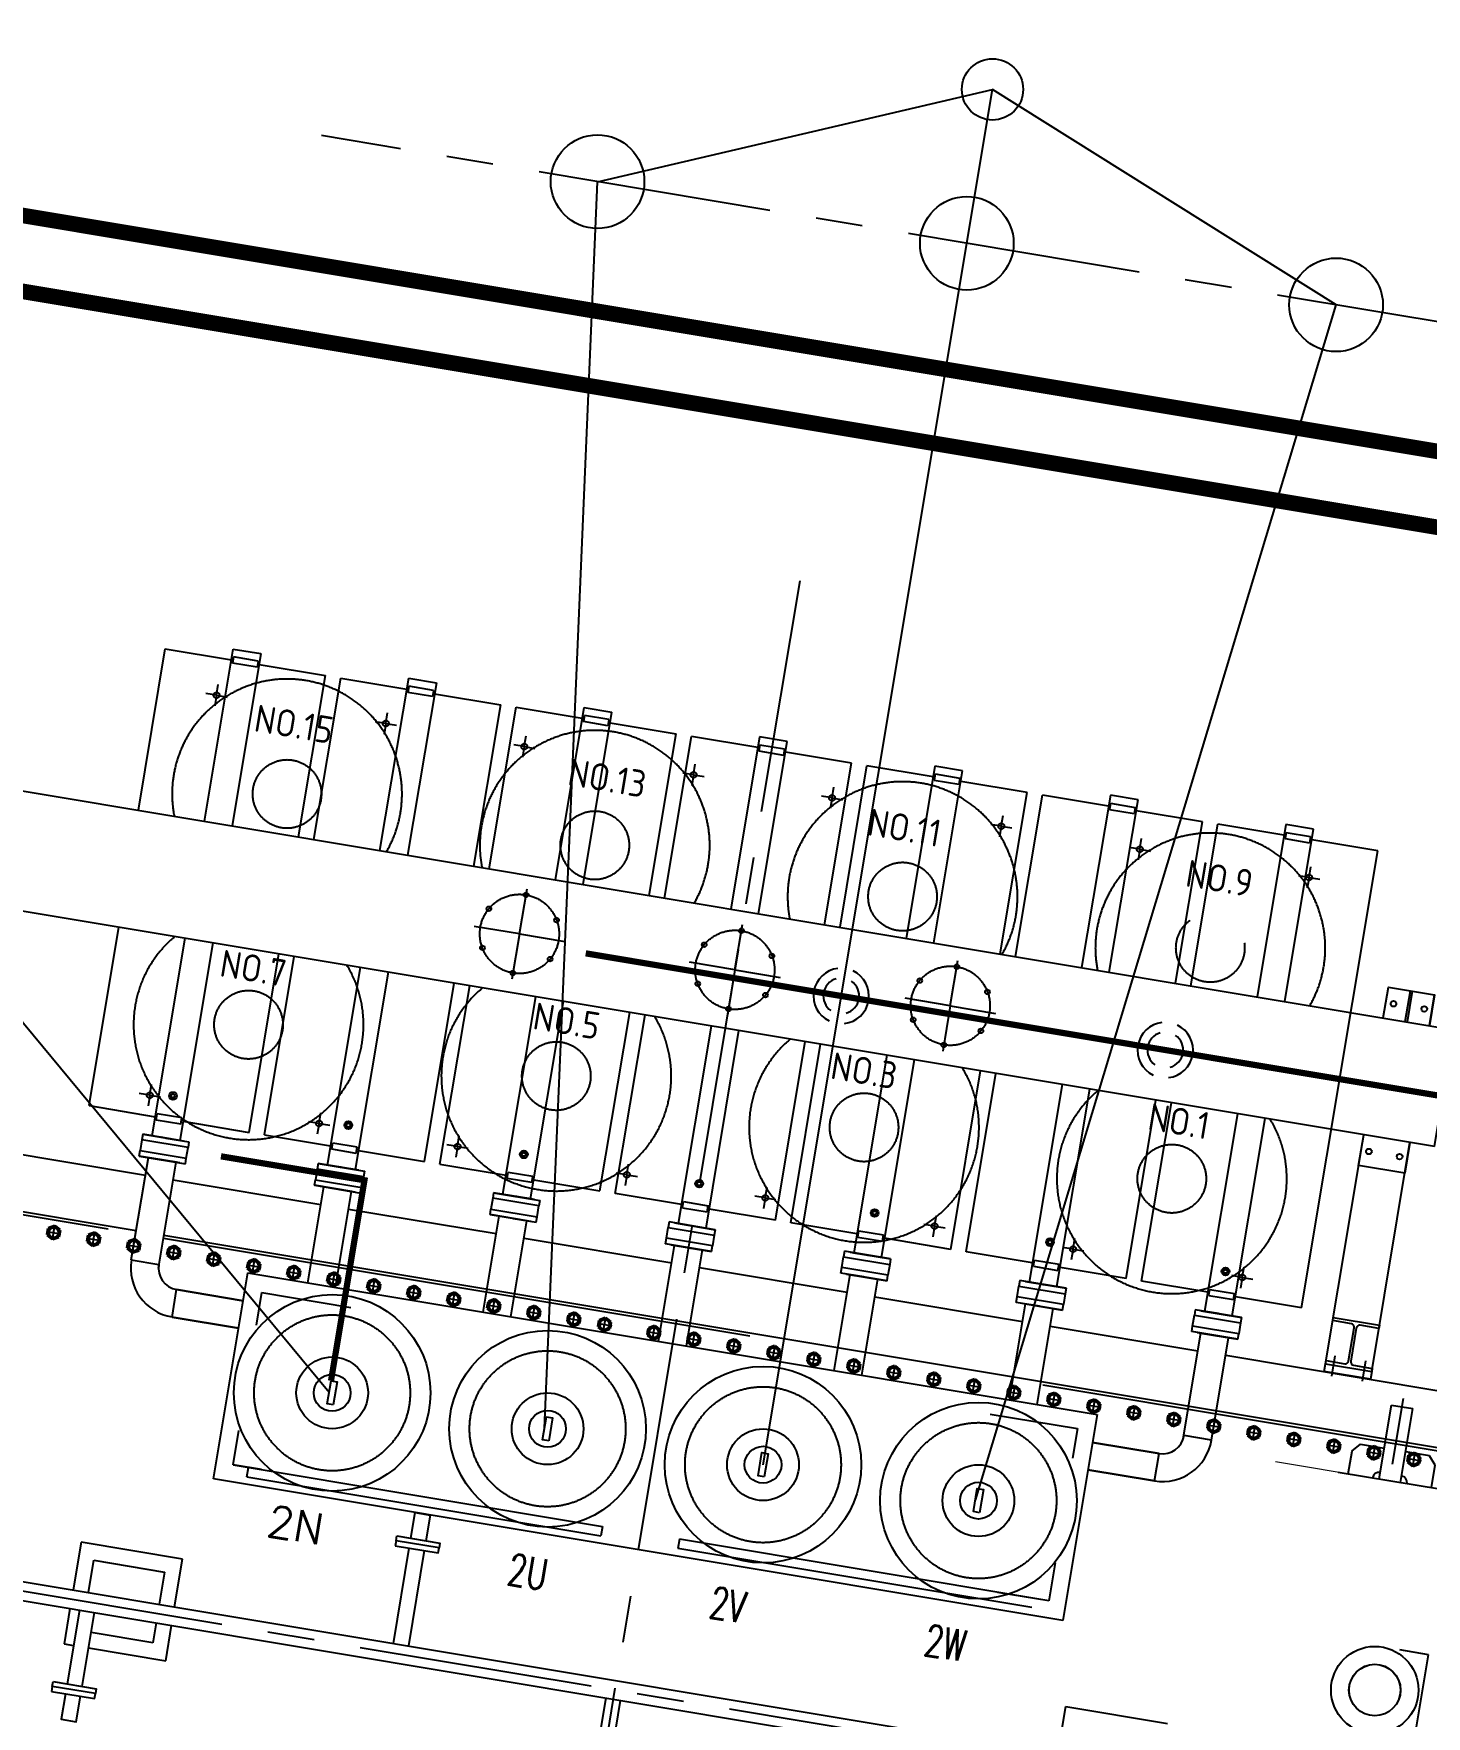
# Model space of a CAD drawing. Header units: millimetres. Extents: x 6239764 to 13047540, y 367704 to 979893.
# Drawn here: x 8305218 to 8309682, y 406126 to 411521 of the extents above; entities that cross this region are included whole.
import ezdxf
from ezdxf.enums import TextEntityAlignment as Align

# ---------------------------------------------------------------- set-up
doc = ezdxf.new("R2010")
doc.units = ezdxf.units.MM
doc.header["$LTSCALE"] = 300
for name, pattern in [('AM_ISO02W050', [7.5, 6, -1.5]), ('AM_ISO08W050', [18, 12, -1.5, 3, -1.5]), ('AM_ISO08W050X2', [9, 6, -0.75, 1.5, -0.75]), ('Amconstr', [9999, 9999, 0]), ('CENTER', [2, 1.25, -0.25, 0.25, -0.25]), ('DASHED', [0.75, 0.5, -0.25]), ('DOT', [0.25, 0, -0.25]), ('HIDDEN', [9.525, 6.35, -3.175])]:
    doc.linetypes.add(name, pattern=pattern)
for name, color, linetype in [('1', 7, 'Continuous'), ('25  杶奪', 114, 'Continuous'), ('30  俋窒眈燊\\M+00000D', 3, 'Continuous'), ('COOLING', 41, 'Continuous'), ('M1', 7, 'Continuous'), ('M25', 114, 'Continuous'), ('M30', 3, 'Continuous'), ('M4', 5, 'Continuous'), ('M41', 7, 'Continuous'), ('PIPE', 161, 'Continuous'), ('细实线', 3, 'Continuous')]:
    doc.layers.add(name, color=color, linetype=linetype)
for name, color, linetype, lineweight in [('AM_0N', 7, 'Continuous', 50), ('AM_3', 6, 'AM_ISO02W050', 25), ('AM_7', 4, 'AM_ISO08W050', 25), ('AM_7N', 4, 'AM_ISO08W050', 25), ('AM_CL', 1, 'Amconstr', 25), ('FAN-AM_0', 7, 'Continuous', 50), ('LV BUSHING-AM_4', 3, 'Continuous', 25), ('SX', 3, 'Continuous', 30)]:
    doc.layers.add(name, color=color, linetype=linetype, lineweight=lineweight)
doc.styles.add('ACISOTS', font='isocp.shx', dxfattribs={"height": 1, "bigfont": 'chineset.shx'})
doc.styles.get("Standard").update_dxf_attribs({"font": 'txt8.shx', "width": 0.7, "bigfont": 'hztxt_ii.shx'})

# ---------------------------------------------------------------- blocks, each defined once
blk = doc.blocks.new('500')
at = {"layer": '25  杶奪'}
blk.add_circle((0, 0), 315, dxfattribs=at)
at = {"layer": '30  俋窒眈燊\\M+00000D', "linetype": 'HIDDEN', "ltscale": 3}
blk.add_circle((0, 0), 250, dxfattribs=at)
blk = doc.blocks.new('FA-')
at = {"layer": 'M25', "color": 114}
blk.add_lwpolyline([(-10, 37.5), (10, 37.5), (10, -37.5), (-10, -37.5)], close=True, dxfattribs=at)
for radius in [115, 59]:
    blk.add_circle((0, 0), radius, dxfattribs=at)
blk = doc.blocks.new('A$C7B570CCE')
at = {"linetype": 'Continuous'}
for p, q in [((167.5, 0), (-167.5, 0)), ((-35, 0), (-35, -240)), ((35, 0), (35, -240)), ((135, 0), (135, -73.1)), ((35, -240), (-35, -240))]:
    blk.add_line(p, q, dxfattribs=at)
for p, q in [((-135.2, 0), (-135.2, -72.9)), ((-135.2, -72.9), (-112.2, -100)), ((-112.2, -100), (-35, -100)), ((112.2, -100), (35, -100)), ((135.2, -72.9), (112.2, -100))]:
    blk.add_line(p, q)
for centre, start, end in [((-35, 0), 180, 270), ((35, 0), 270, 0)]:
    blk.add_arc(centre, 21, start, end)
blk = doc.blocks.new('A$C1D2707AE')
at = {"layer": 'M1', "color": 1, "linetype": 'CENTER', "ltscale": 20}
for p, q in [((-286.4, -2025.5), (-286.4, -1878.5)), ((413.6, -2025.5), (413.6, -1878.5)), ((1113.6, -2025.5), (1113.6, -1878.5)), ((-286.4, -2025.5), (-433.4, -2025.5)), ((-286.4, -2025.5), (-139.4, -2025.5)), ((-286.4, -2025.5), (-286.4, -2172.5)), ((413.6, -2025.5), (266.6, -2025.5)), ((413.6, -2025.5), (560.6, -2025.5)), ((413.6, -2025.5), (413.6, -2172.5)), ((1113.6, -2025.5), (966.6, -2025.5)), ((1113.6, -2025.5), (1260.6, -2025.5)), ((1113.6, -2025.5), (1113.6, -2172.5))]:
    blk.add_line(p, q, dxfattribs=at)
for centre in [(-286.4, -2025.5), (413.6, -2025.5), (1113.6, -2025.5)]:
    blk.add_circle(centre, 127, dxfattribs=at)
at = {"layer": 'M41'}
for p, q in [((-2361.4, -1835.5), (-2361.4, -1735.5)), ((-2211.4, -1735.5), (-2361.4, -1735.5)), ((-2211.4, -1835.5), (-2211.4, -1735.5)), ((2488.6, -1835.5), (2488.6, -1735.5)), ((2488.6, -1735.5), (2638.6, -1735.5)), ((2638.6, -1835.5), (2638.6, -1735.5)), ((-2428.6, -1835.5), (2718.2, -1835.5)), ((-2428.6, -2215.5), (-2428.6, -1835.5)), ((2718.2, -2215.5), (2718.2, -1835.5)), ((2718.2, -2215.5), (-2428.6, -2215.5)), ((-2361.4, -2959.5), (-2361.4, -2215.5)), ((-2211.4, -2959.5), (-2211.4, -2215.5)), ((2488.6, -2959.5), (2488.6, -2215.5)), ((2638.6, -2959.5), (2638.6, -2215.5)), ((-2361.4, -2809.5), (-2361.4, -2819.5)), ((-2211.4, -2809.5), (-2361.4, -2809.5)), ((-2361.4, -2819.5), (-2300.9, -2819.5)), ((-2289.9, -2830.5), (-2289.9, -2938.5)), ((-2282.9, -2938.5), (-2282.9, -2830.5)), ((-2271.9, -2819.5), (-2211.4, -2819.5)), ((-2211.4, -2819.5), (-2211.4, -2809.5)), ((2488.6, -2819.5), (2488.6, -2809.5)), ((2488.6, -2809.5), (2638.6, -2809.5)), ((2549.1, -2819.5), (2488.6, -2819.5)), ((2560.1, -2938.5), (2560.1, -2830.5)), ((2567.1, -2830.5), (2567.1, -2938.5)), ((2638.6, -2819.5), (2578.1, -2819.5)), ((2638.6, -2809.5), (2638.6, -2819.5)), ((-2361.4, -2949.5), (-2361.4, -2959.5)), ((-2300.9, -2949.5), (-2361.4, -2949.5)), ((-2211.4, -2959.5), (-2361.4, -2959.5)), ((-2336.4, -2929.5), (-2336.4, -2995.5)), ((-2211.4, -2949.5), (-2271.9, -2949.5)), ((-2236.4, -2929.5), (-2236.4, -2995.5)), ((-2211.4, -2959.5), (-2211.4, -2949.5)), ((2488.6, -2959.5), (2488.6, -2949.5)), ((2488.6, -2949.5), (2549.1, -2949.5)), ((2488.6, -2959.5), (2638.6, -2959.5)), ((2513.6, -2929.5), (2513.6, -2995.5)), ((2578.1, -2949.5), (2638.6, -2949.5)), ((2613.6, -2929.5), (2613.6, -2995.5)), ((2638.6, -2949.5), (2638.6, -2959.5))]:
    blk.add_line(p, q, dxfattribs=at)
at = {"layer": 'M41', "linetype": 'DASHED', "ltscale": 3}
for p, q in [((-2289.9, -1835.5), (-2289.9, -1735.5)), ((-2282.9, -1835.5), (-2282.9, -1735.5)), ((2560.1, -1835.5), (2560.1, -1735.5)), ((2567.1, -1835.5), (2567.1, -1735.5))]:
    blk.add_line(p, q, dxfattribs=at)
at = {"layer": 'M41'}
for points in [[(-2211.4, -1835.5), (-2211.4, -1735.5), (-2361.4, -1735.5), (-2361.4, -1835.5)], [(2488.6, -1835.5), (2488.6, -1735.5), (2638.6, -1735.5), (2638.6, -1835.5)], [(-2361.4, -2215.5), (-2361.4, -2315.5), (-2211.4, -2315.5), (-2211.4, -2215.5)], [(2638.6, -2215.5), (2638.6, -2315.5), (2488.6, -2315.5), (2488.6, -2215.5)]]:
    blk.add_lwpolyline(points, dxfattribs=at)
for points in [[(-2211.4, -2959.5), (-2361.4, -2959.5), (-2361.4, -2984.5), (-2211.4, -2984.5)], [(2488.6, -2959.5), (2638.6, -2959.5), (2638.6, -2984.5), (2488.6, -2984.5)]]:
    blk.add_lwpolyline(points, close=True, dxfattribs=at)
for centre, radius in [((-2336.4, -1785.5), 9), ((-2236.4, -1785.5), 9), ((2513.6, -1785.5), 9), ((2613.6, -1785.5), 9), ((-286.4, -1898.5), 7.5), ((413.6, -1898.5), 7.5), ((1113.6, -1898.5), 7.5), ((-396.4, -1962), 7.5), ((-176.5, -1962), 7.5), ((303.6, -1962), 7.5), ((523.5, -1962), 7.5), ((1003.6, -1962), 7.5), ((1223.5, -1962), 7.5), ((-396.4, -2089), 7.5), ((-176.5, -2089), 7.5), ((303.6, -2089), 7.5), ((523.5, -2089), 7.5), ((1003.6, -2089), 7.5), ((1223.5, -2089), 7.5), ((-286.4, -2152.5), 7.5), ((413.6, -2152.5), 7.5), ((1113.6, -2152.5), 7.5), ((-2336.4, -2265.5), 9), ((-2236.4, -2265.5), 9), ((2513.6, -2265.5), 9), ((2613.6, -2265.5), 9)]:
    blk.add_circle(centre, radius, dxfattribs=at)
for centre, start, end in [((-2300.9, -2830.5), 0, 90), ((-2271.9, -2830.5), 90, 180), ((2549.1, -2830.5), 0, 90), ((2578.1, -2830.5), 90, 180), ((-2300.9, -2938.5), 270, 0), ((-2271.9, -2938.5), 180, 270), ((2549.1, -2938.5), 270, 0), ((2578.1, -2938.5), 180, 270)]:
    blk.add_arc(centre, 11, start, end, dxfattribs=at)
blk = doc.blocks.new('*U109')
at = {"layer": 'AM_0N'}
for p, q in [((42247.3, 10176), (42229.3, 10165.7)), ((42229.3, 10165.7), (42229.3, 10144.9)), ((42229.3, 10144.9), (42247.3, 10134.5)), ((42265.3, 10165.7), (42247.3, 10176)), ((42247.3, 10134.5), (42265.3, 10144.9)), ((42265.3, 10144.9), (42265.3, 10165.7))]:
    blk.add_line(p, q, dxfattribs=at)
blk.add_circle((42247.3, 10155.3), 18, dxfattribs=at)
at = {"layer": 'AM_7N', "linetype": 'AM_ISO08W050X2'}
for p, q in [((42223.6, 10155.3), (42271.1, 10155.3)), ((42247.3, 10179), (42247.3, 10131.5))]:
    blk.add_line(p, q, dxfattribs=at)
blk = doc.blocks.new('132主变')
for p, q in [((6138554.8, -17576.7), (6138304.1, -17576.7)), ((6138304.1, -17576.7), (6138304.1, -17691.4)), ((6138634.1, -17576.7), (6138603.4, -17576.7)), ((6138634.1, -17691.4), (6138634.1, -17576.7)), ((6135434.1, -17751.9), (6135434.1, -17906.7)), ((6138304.1, -17751.9), (6138304.1, -17906.7)), ((6138634.1, -17906.7), (6138634.1, -17751.9)), ((6135434.1, -17906.7), (6135104.1, -17906.7)), ((6138304.1, -17906.7), (6138634.1, -17906.7))]:
    blk.add_line(p, q)
at = {"ltscale": 0.1}
for p, q in [((6135829.1, -18511.7), (6135319.1, -22481.7)), ((6136519.1, -18511.7), (6136519.1, -22981.7)), ((6137229.1, -18511.7), (6137719.1, -22481.7)), ((6137929.1, -18511.7), (6140559.3, -20788)), ((6135319.1, -22481.7), (6136519.1, -22981.7)), ((6137719.1, -22481.7), (6136519.1, -22981.7))]:
    blk.add_line(p, q, dxfattribs=at)
blk.add_circle((6136519.1, -22981.7), 98.1, dxfattribs=at)
at = {"layer": '1', "color": 3, "linetype": 'DASHED', "lineweight": 5, "ltscale": 50}
blk.add_lwpolyline([(6134900.7, -18791.7), (6134279.1, -18791.7), (6134279.1, -18366.4)], dxfattribs=at)
at = {"layer": '25  杶奪', "const_width": 20}
for points in [[(6137929.1, -18549.2), (6137929.1, -19201), (6138395.4, -19201)], [(6137349.3, -20035.2), (6134162, -20035.2)]]:
    blk.add_lwpolyline(points, dxfattribs=at)
at = {"layer": '30  俋窒眈燊\\M+00000D', "linetype": 'HIDDEN'}
for p, q in [((6138354.1, -17691.4), (6138354.1, -17626.7)), ((6138354.1, -17626.7), (6138554.8, -17626.7)), ((6138354.1, -17856.7), (6138354.1, -17751.9)), ((6138584.1, -17751.9), (6138584.1, -17856.7)), ((6138584.1, -17856.7), (6138354.1, -17856.7)), ((6135544.1, -18231.7), (6136744.1, -18231.7)), ((6135594.1, -18201.7), (6136744.1, -18201.7)), ((6136744.1, -18231.7), (6136744.1, -18201.7)), ((6138144.1, -18201.7), (6136994.1, -18201.7)), ((6136994.1, -18231.7), (6136994.1, -18201.7)), ((6138194.1, -18231.7), (6136994.1, -18231.7)), ((6138144.1, -18201.7), (6138144.1, -18231.7))]:
    blk.add_line(p, q, dxfattribs=at)
for points in [[(6138534.1, -18911.7), (6134159.1, -18911.7), (6134159.1, -18229.7)], [(6135544.1, -18355.5), (6135544.1, -18231.7), (6135710.5, -18231.7)], [(6138101.8, -18231.7), (6138194.1, -18231.7), (6138194.1, -18343.4)], [(6135827.9, -18791.7), (6135544.1, -18791.7), (6135544.1, -18695.2)], [(6138194.1, -18685.4), (6138194.1, -18791.7), (6137904.8, -18791.7)], [(6140619.1, -18909.3), (6140619.1, -18911.7), (6138624.1, -18911.7)]]:
    blk.add_lwpolyline(points, dxfattribs=at)
at = {"layer": 'AM_3', "linetype": 'ByBlock'}
for centre, radius, start, end in [((6135466.1, -20035.2), 89, 106.3139, 253.6861), ((6135466.1, -20035.2), 89, 286.3139, 73.6861), ((6136519.1, -20035.2), 89, 106.3139, 253.6861), ((6136519.1, -20035.2), 89, 286.3139, 73.6861), ((6135466.1, -20035.2), 57.5, 115.7715, 244.2285), ((6135466.1, -20035.2), 57.5, 295.7715, 64.2285), ((6136519.1, -20035.2), 57.5, 115.7715, 244.2285), ((6136519.1, -20035.2), 57.5, 295.7715, 64.2285), ((6136519.1, -20035.2), 57.5, 295.7715, 64.2285)]:
    blk.add_arc(centre, radius, start, end, dxfattribs=at)
at = {"layer": 'AM_7'}
blk.add_line((6134529.1, -18844.9), (6134529.1, -19059.1), dxfattribs=at)
at = {"layer": 'AM_CL', "color": 30}
blk.add_lwpolyline([(6135489.1, -18176.7), (6138249.1, -18176.7), (6138249.1, -18846.7), (6135489.1, -18846.7)], close=True, dxfattribs=at)
at = {"layer": 'COOLING'}
for p, q in [((6135489.1, -18667.1), (6135272.9, -18667.1)), ((6135272.9, -18667.1), (6135489.1, -18667.1)), ((6135272.9, -18667.1), (6135272.9, -18756.2)), ((6138249.1, -18667.1), (6138465.2, -18667.1)), ((6138465.2, -18667.1), (6138249.1, -18667.1)), ((6138465.2, -18667.1), (6138465.2, -18756.2)), ((6135489.1, -18756.2), (6135272.9, -18756.2)), ((6135272.9, -18756.2), (6135489.1, -18756.2)), ((6138249.1, -18756.2), (6138465.2, -18756.2)), ((6138465.2, -18756.2), (6138249.1, -18756.2)), ((6135114.1, -18826), (6135114.1, -19158.7)), ((6135114.1, -18826), (6135203.2, -18826)), ((6135204.1, -18814.8), (6135204.1, -19158.7)), ((6138534.1, -18814.8), (6138534.1, -19158.7)), ((6138624.1, -18826), (6138535, -18826)), ((6138624.1, -18826), (6138624.1, -19158.7)), ((6135684.1, -18846.7), (6135684.1, -19158.7)), ((6135774.1, -18846.7), (6135774.1, -19158.7)), ((6136254.1, -18846.7), (6136254.1, -19158.7)), ((6136344.1, -18846.7), (6136344.1, -19158.7)), ((6136824.1, -18846.7), (6136824.1, -19158.7)), ((6136914.1, -18846.7), (6136914.1, -19158.7)), ((6137394.1, -18846.7), (6137394.1, -19158.7)), ((6137484.1, -18846.7), (6137484.1, -19158.7)), ((6137964.1, -18846.7), (6137964.1, -19158.7)), ((6138054.1, -18846.7), (6138054.1, -19158.7)), ((6135216.2, -19158.7), (6135084.1, -19158.7)), ((6135205.1, -19158.7), (6135084.1, -19158.7)), ((6135159.1, -19158.7), (6135084.1, -19158.7)), ((6135084.1, -19158.7), (6135234.1, -19158.7)), ((6135084.1, -19158.7), (6135084.1, -19176.7)), ((6135084.1, -19158.7), (6135084.1, -19176.7)), ((6135159.1, -19158.7), (6135234.1, -19158.7)), ((6135234.1, -19158.7), (6135234.1, -19176.7)), ((6135234.1, -19158.7), (6135234.1, -19176.7)), ((6135786.2, -19158.7), (6135654.1, -19158.7)), ((6135775.1, -19158.7), (6135654.1, -19158.7)), ((6135729.1, -19158.7), (6135654.1, -19158.7)), ((6135654.1, -19158.7), (6135804.1, -19158.7)), ((6135654.1, -19158.7), (6135654.1, -19176.7)), ((6135654.1, -19158.7), (6135654.1, -19176.7)), ((6135729.1, -19158.7), (6135804.1, -19158.7)), ((6135804.1, -19158.7), (6135804.1, -19176.7)), ((6135804.1, -19158.7), (6135804.1, -19176.7)), ((6136356.2, -19158.7), (6136224.1, -19158.7)), ((6136345.1, -19158.7), (6136224.1, -19158.7)), ((6136299.1, -19158.7), (6136224.1, -19158.7)), ((6136224.1, -19158.7), (6136374.1, -19158.7)), ((6136224.1, -19158.7), (6136224.1, -19176.7)), ((6136224.1, -19158.7), (6136224.1, -19176.7)), ((6136299.1, -19158.7), (6136374.1, -19158.7)), ((6136374.1, -19158.7), (6136374.1, -19176.7)), ((6136374.1, -19158.7), (6136374.1, -19176.7)), ((6136926.2, -19158.7), (6136794.1, -19158.7)), ((6136915.1, -19158.7), (6136794.1, -19158.7)), ((6136869.1, -19158.7), (6136794.1, -19158.7)), ((6136794.1, -19158.7), (6136944.1, -19158.7)), ((6136794.1, -19158.7), (6136794.1, -19176.7)), ((6136794.1, -19158.7), (6136794.1, -19176.7)), ((6136869.1, -19158.7), (6136944.1, -19158.7)), ((6136944.1, -19158.7), (6136944.1, -19176.7)), ((6136944.1, -19158.7), (6136944.1, -19176.7)), ((6137514.1, -19158.7), (6137364.1, -19158.7)), ((6137364.1, -19158.7), (6137364.1, -19176.7)), ((6137439.1, -19158.7), (6137364.1, -19158.7)), ((6137364.1, -19158.7), (6137364.1, -19176.7)), ((6137381.9, -19158.7), (6137514.1, -19158.7)), ((6137393.1, -19158.7), (6137514.1, -19158.7)), ((6137439.1, -19158.7), (6137514.1, -19158.7)), ((6137514.1, -19158.7), (6137514.1, -19176.7)), ((6137514.1, -19158.7), (6137514.1, -19176.7)), ((6138084.1, -19158.7), (6137934.1, -19158.7)), ((6137934.1, -19158.7), (6137934.1, -19176.7)), ((6138009.1, -19158.7), (6137934.1, -19158.7)), ((6137934.1, -19158.7), (6137934.1, -19176.7)), ((6137951.9, -19158.7), (6138084.1, -19158.7)), ((6137963.1, -19158.7), (6138084.1, -19158.7)), ((6138009.1, -19158.7), (6138084.1, -19158.7)), ((6138084.1, -19158.7), (6138084.1, -19176.7)), ((6138084.1, -19158.7), (6138084.1, -19176.7)), ((6138654.1, -19158.7), (6138504.1, -19158.7)), ((6138504.1, -19158.7), (6138504.1, -19176.7)), ((6138579.1, -19158.7), (6138504.1, -19158.7)), ((6138504.1, -19158.7), (6138504.1, -19176.7)), ((6138521.9, -19158.7), (6138654.1, -19158.7)), ((6138533.1, -19158.7), (6138654.1, -19158.7)), ((6138579.1, -19158.7), (6138654.1, -19158.7)), ((6138654.1, -19158.7), (6138654.1, -19176.7)), ((6138654.1, -19158.7), (6138654.1, -19176.7)), ((6135084.1, -19229.7), (6135084.1, -19211.7)), ((6135084.1, -19229.7), (6135084.1, -19211.7)), ((6135084.1, -19229.7), (6135234.1, -19229.7)), ((6135205.1, -19229.7), (6135084.1, -19229.7)), ((6135216.2, -19229.7), (6135084.1, -19229.7)), ((6135114.1, -19229.7), (6135114.1, -19871.7)), ((6135159.1, -19229.7), (6135143.5, -19229.7)), ((6135159.1, -19229.7), (6135234.1, -19229.7)), ((6135204.1, -19871.7), (6135204.1, -19229.7)), ((6135234.1, -19229.7), (6135234.1, -19211.7)), ((6135234.1, -19229.7), (6135234.1, -19211.7)), ((6135654.1, -19229.7), (6135654.1, -19211.7)), ((6135654.1, -19229.7), (6135654.1, -19211.7)), ((6135654.1, -19229.7), (6135804.1, -19229.7)), ((6135775.1, -19229.7), (6135654.1, -19229.7)), ((6135786.2, -19229.7), (6135654.1, -19229.7)), ((6135684.1, -19229.7), (6135684.1, -19871.7)), ((6135729.1, -19229.7), (6135713.5, -19229.7)), ((6135729.1, -19229.7), (6135804.1, -19229.7)), ((6135774.1, -19871.7), (6135774.1, -19229.7)), ((6135804.1, -19229.7), (6135804.1, -19211.7)), ((6135804.1, -19229.7), (6135804.1, -19211.7)), ((6136224.1, -19229.7), (6136224.1, -19211.7)), ((6136224.1, -19229.7), (6136224.1, -19211.7)), ((6136224.1, -19229.7), (6136374.1, -19229.7)), ((6136345.1, -19229.7), (6136224.1, -19229.7)), ((6136356.2, -19229.7), (6136224.1, -19229.7)), ((6136254.1, -19229.7), (6136254.1, -19871.7)), ((6136299.1, -19229.7), (6136283.5, -19229.7)), ((6136299.1, -19229.7), (6136374.1, -19229.7)), ((6136344.1, -19871.7), (6136344.1, -19229.7)), ((6136374.1, -19229.7), (6136374.1, -19211.7)), ((6136374.1, -19229.7), (6136374.1, -19211.7)), ((6136794.1, -19229.7), (6136794.1, -19211.7)), ((6136794.1, -19229.7), (6136794.1, -19211.7)), ((6136794.1, -19229.7), (6136944.1, -19229.7)), ((6136915.1, -19229.7), (6136794.1, -19229.7)), ((6136926.2, -19229.7), (6136794.1, -19229.7)), ((6136824.1, -19229.7), (6136824.1, -19871.7)), ((6136869.1, -19229.7), (6136853.5, -19229.7)), ((6136869.1, -19229.7), (6136944.1, -19229.7)), ((6136914.1, -19871.7), (6136914.1, -19229.7)), ((6136944.1, -19229.7), (6136944.1, -19211.7)), ((6136944.1, -19229.7), (6136944.1, -19211.7)), ((6137364.1, -19229.7), (6137364.1, -19211.7)), ((6137364.1, -19229.7), (6137364.1, -19211.7)), ((6137439.1, -19229.7), (6137364.1, -19229.7)), ((6137514.1, -19229.7), (6137364.1, -19229.7)), ((6137381.9, -19229.7), (6137514.1, -19229.7)), ((6137393.1, -19229.7), (6137514.1, -19229.7)), ((6137394.1, -19229.7), (6137394.1, -19871.7)), ((6137439.1, -19229.7), (6137454.6, -19229.7)), ((6137484.1, -19229.7), (6137484.1, -19871.7)), ((6137514.1, -19229.7), (6137514.1, -19211.7)), ((6137514.1, -19229.7), (6137514.1, -19211.7)), ((6137934.1, -19229.7), (6137934.1, -19211.7)), ((6137934.1, -19229.7), (6137934.1, -19211.7)), ((6138009.1, -19229.7), (6137934.1, -19229.7)), ((6138084.1, -19229.7), (6137934.1, -19229.7)), ((6137951.9, -19229.7), (6138084.1, -19229.7)), ((6137963.1, -19229.7), (6138084.1, -19229.7)), ((6137964.1, -19871.7), (6137964.1, -19229.7)), ((6138009.1, -19229.7), (6138024.6, -19229.7)), ((6138054.1, -19229.7), (6138054.1, -19871.7)), ((6138084.1, -19229.7), (6138084.1, -19211.7)), ((6138084.1, -19229.7), (6138084.1, -19211.7)), ((6138504.1, -19229.7), (6138504.1, -19211.7)), ((6138504.1, -19229.7), (6138504.1, -19211.7)), ((6138579.1, -19229.7), (6138504.1, -19229.7)), ((6138654.1, -19229.7), (6138504.1, -19229.7)), ((6138521.9, -19229.7), (6138654.1, -19229.7)), ((6138533.1, -19229.7), (6138654.1, -19229.7)), ((6138534.1, -19871.7), (6138534.1, -19229.7)), ((6138579.1, -19229.7), (6138594.6, -19229.7)), ((6138624.1, -19229.7), (6138624.1, -19871.7)), ((6138654.1, -19229.7), (6138654.1, -19211.7)), ((6138654.1, -19229.7), (6138654.1, -19211.7)), ((6134899.1, -19291.7), (6134899.1, -20776.7)), ((6134899.1, -19291.7), (6135114.1, -19291.7)), ((6134899.1, -19291.7), (6134899.1, -20776.7)), ((6134899.1, -19291.7), (6135114.1, -19291.7)), ((6135119.1, -19281.7), (6135119.1, -19301.7)), ((6135199.1, -19281.7), (6135119.1, -19281.7)), ((6135119.1, -19281.7), (6135119.1, -19301.7)), ((6135199.1, -19281.7), (6135119.1, -19281.7)), ((6135199.1, -19301.7), (6135119.1, -19301.7)), ((6135199.1, -19301.7), (6135119.1, -19301.7)), ((6135199.1, -19281.7), (6135199.1, -19301.7)), ((6135199.1, -19281.7), (6135199.1, -19301.7)), ((6135204.1, -19291.7), (6135419.1, -19291.7)), ((6135204.1, -19291.7), (6135419.1, -19291.7)), ((6135419.1, -19291.7), (6135419.1, -19871.7)), ((6135419.1, -19291.7), (6135419.1, -19871.7)), ((6135469.1, -19291.7), (6135469.1, -19871.7)), ((6135469.1, -19291.7), (6135684.1, -19291.7)), ((6135689.1, -19281.7), (6135689.1, -19301.7)), ((6135769.1, -19281.7), (6135689.1, -19281.7)), ((6135769.1, -19301.7), (6135689.1, -19301.7)), ((6135769.1, -19281.7), (6135769.1, -19301.7)), ((6135774.1, -19291.7), (6135989.1, -19291.7)), ((6135989.1, -19291.7), (6135989.1, -19871.7)), ((6136039.1, -19291.7), (6136039.1, -19871.7)), ((6136039.1, -19291.7), (6136254.1, -19291.7)), ((6136259.1, -19281.7), (6136259.1, -19301.7)), ((6136339.1, -19281.7), (6136259.1, -19281.7)), ((6136339.1, -19301.7), (6136259.1, -19301.7)), ((6136339.1, -19281.7), (6136339.1, -19301.7)), ((6136344.1, -19291.7), (6136559.1, -19291.7)), ((6136559.1, -19291.7), (6136559.1, -19871.7)), ((6136609.1, -19291.7), (6136609.1, -19871.7)), ((6136609.1, -19291.7), (6136824.1, -19291.7)), ((6136609.1, -19291.7), (6136609.1, -19871.7)), ((6136609.1, -19291.7), (6136824.1, -19291.7)), ((6136829.1, -19281.7), (6136829.1, -19301.7)), ((6136909.1, -19281.7), (6136829.1, -19281.7)), ((6136829.1, -19281.7), (6136829.1, -19301.7)), ((6136909.1, -19281.7), (6136829.1, -19281.7)), ((6136909.1, -19301.7), (6136829.1, -19301.7)), ((6136909.1, -19301.7), (6136829.1, -19301.7)), ((6136909.1, -19281.7), (6136909.1, -19301.7)), ((6136909.1, -19281.7), (6136909.1, -19301.7)), ((6136914.1, -19291.7), (6137129.1, -19291.7)), ((6136914.1, -19291.7), (6137129.1, -19291.7)), ((6137129.1, -19291.7), (6137129.1, -19871.7)), ((6137129.1, -19291.7), (6137129.1, -19871.7)), ((6137179.1, -19291.7), (6137179.1, -19871.7)), ((6137394.1, -19291.7), (6137179.1, -19291.7)), ((6137399.1, -19281.7), (6137399.1, -19301.7)), ((6137399.1, -19281.7), (6137479.1, -19281.7)), ((6137399.1, -19301.7), (6137479.1, -19301.7)), ((6137479.1, -19281.7), (6137479.1, -19301.7)), ((6137699.1, -19291.7), (6137484.1, -19291.7)), ((6137699.1, -19291.7), (6137699.1, -19871.7)), ((6137749.1, -19291.7), (6137749.1, -19871.7)), ((6137964.1, -19291.7), (6137749.1, -19291.7)), ((6137969.1, -19281.7), (6137969.1, -19301.7)), ((6137969.1, -19281.7), (6138049.1, -19281.7)), ((6137969.1, -19301.7), (6138049.1, -19301.7)), ((6138049.1, -19281.7), (6138049.1, -19301.7)), ((6138269.1, -19291.7), (6138054.1, -19291.7)), ((6138269.1, -19291.7), (6138269.1, -19871.7)), ((6138319.1, -19291.7), (6138319.1, -19871.7)), ((6138534.1, -19291.7), (6138319.1, -19291.7)), ((6138319.1, -19291.7), (6138319.1, -19871.7)), ((6138534.1, -19291.7), (6138319.1, -19291.7)), ((6138539.1, -19281.7), (6138539.1, -19301.7)), ((6138539.1, -19281.7), (6138619.1, -19281.7)), ((6138539.1, -19281.7), (6138539.1, -19301.7)), ((6138539.1, -19281.7), (6138619.1, -19281.7)), ((6138539.1, -19301.7), (6138619.1, -19301.7)), ((6138539.1, -19301.7), (6138619.1, -19301.7)), ((6138619.1, -19281.7), (6138619.1, -19301.7)), ((6138619.1, -19281.7), (6138619.1, -19301.7)), ((6138839.1, -19291.7), (6138624.1, -19291.7)), ((6138839.1, -19291.7), (6138624.1, -19291.7)), ((6138839.1, -19291.7), (6138839.1, -19871.7)), ((6138839.1, -19291.7), (6138839.1, -19871.7)), ((6135114.1, -20251.7), (6135114.1, -20811.7)), ((6135204.1, -20811.7), (6135204.1, -20251.7)), ((6135419.1, -20251.7), (6135419.1, -20776.7)), ((6135419.1, -20251.7), (6135419.1, -20776.7)), ((6135469.1, -20251.7), (6135469.1, -20776.7)), ((6135684.1, -20251.7), (6135684.1, -20811.7)), ((6135774.1, -20811.7), (6135774.1, -20251.7)), ((6135989.1, -20251.7), (6135989.1, -20776.7)), ((6136039.1, -20251.7), (6136039.1, -20776.7)), ((6136254.1, -20251.7), (6136254.1, -20811.7)), ((6136344.1, -20811.7), (6136344.1, -20251.7)), ((6136559.1, -20251.7), (6136559.1, -20776.7)), ((6136609.1, -20251.7), (6136609.1, -20776.7)), ((6136609.1, -20251.7), (6136609.1, -20776.7)), ((6136824.1, -20251.7), (6136824.1, -20811.7)), ((6136914.1, -20811.7), (6136914.1, -20251.7)), ((6137129.1, -20251.7), (6137129.1, -20776.7)), ((6137129.1, -20251.7), (6137129.1, -20776.7)), ((6137179.1, -20251.7), (6137179.1, -20776.7)), ((6137394.1, -20251.7), (6137394.1, -20811.7)), ((6137484.1, -20251.7), (6137484.1, -20811.7)), ((6137699.1, -20251.7), (6137699.1, -20776.7)), ((6137749.1, -20251.7), (6137749.1, -20776.7)), ((6137964.1, -20811.7), (6137964.1, -20251.7)), ((6138054.1, -20251.7), (6138054.1, -20811.7)), ((6138269.1, -20251.7), (6138269.1, -20776.7)), ((6138319.1, -20251.7), (6138319.1, -20776.7)), ((6138319.1, -20251.7), (6138319.1, -20776.7)), ((6138534.1, -20811.7), (6138534.1, -20251.7)), ((6138624.1, -20251.7), (6138624.1, -20811.7)), ((6138839.1, -20251.7), (6138839.1, -20776.7)), ((6138839.1, -20251.7), (6138839.1, -20776.7)), ((6135119.1, -20786.7), (6135119.1, -20766.7)), ((6135199.1, -20766.7), (6135119.1, -20766.7)), ((6135119.1, -20786.7), (6135119.1, -20766.7)), ((6135199.1, -20766.7), (6135119.1, -20766.7)), ((6135199.1, -20786.7), (6135199.1, -20766.7)), ((6135199.1, -20786.7), (6135199.1, -20766.7)), ((6135689.1, -20786.7), (6135689.1, -20766.7)), ((6135769.1, -20766.7), (6135689.1, -20766.7)), ((6135769.1, -20786.7), (6135769.1, -20766.7)), ((6136259.1, -20786.7), (6136259.1, -20766.7)), ((6136339.1, -20766.7), (6136259.1, -20766.7)), ((6136339.1, -20786.7), (6136339.1, -20766.7)), ((6136829.1, -20786.7), (6136829.1, -20766.7)), ((6136909.1, -20766.7), (6136829.1, -20766.7)), ((6136829.1, -20786.7), (6136829.1, -20766.7)), ((6136909.1, -20766.7), (6136829.1, -20766.7)), ((6136909.1, -20786.7), (6136909.1, -20766.7)), ((6136909.1, -20786.7), (6136909.1, -20766.7)), ((6137399.1, -20786.7), (6137399.1, -20766.7)), ((6137399.1, -20766.7), (6137479.1, -20766.7)), ((6137479.1, -20786.7), (6137479.1, -20766.7)), ((6137969.1, -20786.7), (6137969.1, -20766.7)), ((6137969.1, -20766.7), (6138049.1, -20766.7)), ((6138049.1, -20786.7), (6138049.1, -20766.7)), ((6138539.1, -20786.7), (6138539.1, -20766.7)), ((6138539.1, -20766.7), (6138619.1, -20766.7)), ((6138539.1, -20786.7), (6138539.1, -20766.7)), ((6138539.1, -20766.7), (6138619.1, -20766.7)), ((6138619.1, -20786.7), (6138619.1, -20766.7)), ((6138619.1, -20786.7), (6138619.1, -20766.7)), ((6134899.1, -20776.7), (6135114.1, -20776.7)), ((6134899.1, -20776.7), (6135114.1, -20776.7)), ((6135114.1, -20811.7), (6135204.1, -20811.7)), ((6135114.1, -20811.7), (6135204.1, -20811.7)), ((6135199.1, -20786.7), (6135119.1, -20786.7)), ((6135199.1, -20786.7), (6135119.1, -20786.7)), ((6135204.1, -20776.7), (6135419.1, -20776.7)), ((6135204.1, -20776.7), (6135419.1, -20776.7)), ((6135469.1, -20776.7), (6135684.1, -20776.7)), ((6135684.1, -20811.7), (6135774.1, -20811.7)), ((6135769.1, -20786.7), (6135689.1, -20786.7)), ((6135774.1, -20776.7), (6135989.1, -20776.7)), ((6136039.1, -20776.7), (6136254.1, -20776.7)), ((6136254.1, -20811.7), (6136344.1, -20811.7)), ((6136339.1, -20786.7), (6136259.1, -20786.7)), ((6136344.1, -20776.7), (6136559.1, -20776.7)), ((6136609.1, -20776.7), (6136824.1, -20776.7)), ((6136609.1, -20776.7), (6136824.1, -20776.7)), ((6136824.1, -20811.7), (6136914.1, -20811.7)), ((6136824.1, -20811.7), (6136914.1, -20811.7)), ((6136909.1, -20786.7), (6136829.1, -20786.7)), ((6136909.1, -20786.7), (6136829.1, -20786.7)), ((6136914.1, -20776.7), (6137129.1, -20776.7)), ((6136914.1, -20776.7), (6137129.1, -20776.7)), ((6137394.1, -20776.7), (6137179.1, -20776.7)), ((6137484.1, -20811.7), (6137394.1, -20811.7)), ((6137399.1, -20786.7), (6137479.1, -20786.7)), ((6137699.1, -20776.7), (6137484.1, -20776.7)), ((6137964.1, -20776.7), (6137749.1, -20776.7)), ((6138054.1, -20811.7), (6137964.1, -20811.7)), ((6137969.1, -20786.7), (6138049.1, -20786.7)), ((6138269.1, -20776.7), (6138054.1, -20776.7)), ((6138534.1, -20776.7), (6138319.1, -20776.7)), ((6138534.1, -20776.7), (6138319.1, -20776.7)), ((6138624.1, -20811.7), (6138534.1, -20811.7)), ((6138624.1, -20811.7), (6138534.1, -20811.7)), ((6138539.1, -20786.7), (6138619.1, -20786.7)), ((6138539.1, -20786.7), (6138619.1, -20786.7)), ((6138839.1, -20776.7), (6138624.1, -20776.7)), ((6138839.1, -20776.7), (6138624.1, -20776.7))]:
    blk.add_line(p, q, dxfattribs=at)
at = {"layer": 'COOLING', "linetype": 'DOT', "ltscale": 80}
blk.add_line((6138889.1, -20251.7), (6138889.1, -20776.7), dxfattribs=at)
at = {"layer": 'COOLING'}
for points in [[(6135234.1, -19211.7), (6135084.1, -19211.7), (6135084.1, -19176.7), (6135234.1, -19176.7)], [(6135804.1, -19211.7), (6135654.1, -19211.7), (6135654.1, -19176.7), (6135804.1, -19176.7)], [(6136374.1, -19211.7), (6136224.1, -19211.7), (6136224.1, -19176.7), (6136374.1, -19176.7)], [(6136944.1, -19211.7), (6136794.1, -19211.7), (6136794.1, -19176.7), (6136944.1, -19176.7)], [(6137364.1, -19211.7), (6137514.1, -19211.7), (6137514.1, -19176.7), (6137364.1, -19176.7)], [(6137934.1, -19211.7), (6138084.1, -19211.7), (6138084.1, -19176.7), (6137934.1, -19176.7)], [(6138504.1, -19211.7), (6138654.1, -19211.7), (6138654.1, -19176.7), (6138504.1, -19176.7)]]:
    blk.add_lwpolyline(points, close=True, dxfattribs=at)
for centre, radius in [((6135159.1, -19366.7), 12.5), ((6135159.1, -19366.7), 7), ((6135159.1, -19366.7), 6), ((6135729.1, -19366.7), 12.5), ((6135729.1, -19366.7), 7), ((6135729.1, -19366.7), 6), ((6136299.1, -19366.7), 12.5), ((6136299.1, -19366.7), 7), ((6136299.1, -19366.7), 6), ((6136869.1, -19366.7), 12.5), ((6136869.1, -19366.7), 7), ((6136869.1, -19366.7), 6), ((6137439.1, -19366.7), 12.5), ((6137439.1, -19366.7), 7), ((6137439.1, -19366.7), 6), ((6138009.1, -19366.7), 12.5), ((6138009.1, -19366.7), 7), ((6138009.1, -19366.7), 6), ((6138579.1, -19366.7), 12.5), ((6138579.1, -19366.7), 7), ((6138579.1, -19366.7), 6)]:
    blk.add_circle(centre, radius, dxfattribs=at)
for centre, radius, start, end in [((6135272.9, -18826), 158.8, 90, 180), ((6138465.2, -18826), 158.8, 0, 90), ((6135272.9, -18826), 69.8, 90, 180), ((6138465.2, -18826), 69.8, 0, 90)]:
    blk.add_arc(centre, radius, start, end, dxfattribs=at)
at = {"layer": 'FAN-AM_0', "color": 171, "linetype": 'DASHED', "lineweight": -2, "ltscale": 3}
for p, q in [((6135102.6, -19356.7), (6135068.1, -19356.7)), ((6135102.6, -19356.7), (6135102.6, -19322.2)), ((6135102.6, -19356.7), (6135137.1, -19356.7)), ((6135102.6, -19356.7), (6135102.6, -19391.2)), ((6135652.6, -19356.7), (6135618.1, -19356.7)), ((6135652.6, -19356.7), (6135652.6, -19322.2)), ((6135652.6, -19356.7), (6135687.1, -19356.7)), ((6135652.6, -19356.7), (6135652.6, -19391.2)), ((6136102.6, -19356.7), (6136068.1, -19356.7)), ((6136102.6, -19356.7), (6136102.6, -19322.2)), ((6136102.6, -19356.7), (6136137.1, -19356.7)), ((6136102.6, -19356.7), (6136102.6, -19391.2)), ((6136652.6, -19356.7), (6136618.1, -19356.7)), ((6136652.6, -19356.7), (6136652.6, -19322.2)), ((6136652.6, -19356.7), (6136687.1, -19356.7)), ((6136652.6, -19356.7), (6136652.6, -19391.2)), ((6137102.6, -19356.7), (6137068.1, -19356.7)), ((6137102.6, -19356.7), (6137102.6, -19322.2)), ((6137102.6, -19356.7), (6137137.1, -19356.7)), ((6137102.6, -19356.7), (6137102.6, -19391.2)), ((6137652.6, -19356.7), (6137618.1, -19356.7)), ((6137652.6, -19356.7), (6137652.6, -19322.2)), ((6137652.6, -19356.7), (6137687.1, -19356.7)), ((6137652.6, -19356.7), (6137652.6, -19391.2)), ((6138102.6, -19356.7), (6138068.1, -19356.7)), ((6138102.6, -19356.7), (6138102.6, -19322.2)), ((6138102.6, -19356.7), (6138137.1, -19356.7)), ((6138102.6, -19356.7), (6138102.6, -19391.2)), ((6138652.6, -19356.7), (6138618.1, -19356.7)), ((6138652.6, -19356.7), (6138652.6, -19322.2)), ((6138652.6, -19356.7), (6138687.1, -19356.7)), ((6138652.6, -19356.7), (6138652.6, -19391.2)), ((6135102.6, -20656.7), (6135068.1, -20656.7)), ((6135102.6, -20656.7), (6135102.6, -20622.2)), ((6135102.6, -20656.7), (6135102.6, -20691.2)), ((6135102.6, -20656.7), (6135137.1, -20656.7)), ((6135652.6, -20656.7), (6135618.1, -20656.7)), ((6135652.6, -20656.7), (6135652.6, -20622.2)), ((6135652.6, -20656.7), (6135652.6, -20691.2)), ((6135652.6, -20656.7), (6135687.1, -20656.7)), ((6136102.6, -20656.7), (6136068.1, -20656.7)), ((6136102.6, -20656.7), (6136102.6, -20622.2)), ((6136102.6, -20656.7), (6136102.6, -20691.2)), ((6136102.6, -20656.7), (6136137.1, -20656.7)), ((6136652.6, -20656.7), (6136618.1, -20656.7)), ((6136652.6, -20656.7), (6136652.6, -20622.2)), ((6136652.6, -20656.7), (6136652.6, -20691.2)), ((6136652.6, -20656.7), (6136687.1, -20656.7)), ((6137102.6, -20656.7), (6137068.1, -20656.7)), ((6137102.6, -20656.7), (6137102.6, -20622.2)), ((6137102.6, -20656.7), (6137102.6, -20691.2)), ((6137102.6, -20656.7), (6137137.1, -20656.7))]:
    blk.add_line(p, q, dxfattribs=at)
at = {"layer": 'FAN-AM_0', "color": 171, "linetype": 'DASHED', "lineweight": -2, "ltscale": 30}
for p, q in [((6137652.6, -20656.7), (6137618.1, -20656.7)), ((6137652.6, -20656.7), (6137652.6, -20622.2)), ((6137652.6, -20656.7), (6137652.6, -20691.2)), ((6137652.6, -20656.7), (6137687.1, -20656.7)), ((6138102.6, -20656.7), (6138068.1, -20656.7)), ((6138102.6, -20656.7), (6138102.6, -20622.2)), ((6138102.6, -20656.7), (6138102.6, -20691.2)), ((6138102.6, -20656.7), (6138137.1, -20656.7)), ((6138652.6, -20656.7), (6138618.1, -20656.7)), ((6138652.6, -20656.7), (6138652.6, -20622.2)), ((6138652.6, -20656.7), (6138652.6, -20691.2)), ((6138652.6, -20656.7), (6138687.1, -20656.7))]:
    blk.add_line(p, q, dxfattribs=at)
at = {"layer": 'FAN-AM_0', "color": 171, "linetype": 'DASHED', "lineweight": -2, "ltscale": 3}
for centre, radius in [((6135102.6, -19356.7), 9.5), ((6135652.6, -19356.7), 9.5), ((6136102.6, -19356.7), 9.5), ((6136652.6, -19356.7), 9.5), ((6137102.6, -19356.7), 9.5), ((6137652.6, -19356.7), 9.5), ((6138102.6, -19356.7), 9.5), ((6138652.6, -19356.7), 9.5), ((6135377.6, -20381.7), 110), ((6135102.6, -20656.7), 9.5), ((6135652.6, -20656.7), 9.5), ((6136102.6, -20656.7), 9.5), ((6136652.6, -20656.7), 9.5), ((6137102.6, -20656.7), 9.5)]:
    blk.add_circle(centre, radius, dxfattribs=at)
at = {"layer": 'FAN-AM_0', "color": 171, "linetype": 'DASHED', "lineweight": -2, "ltscale": 30}
for centre, radius in [((6135377.6, -19631.7), 110), ((6136377.6, -19631.7), 110), ((6137377.6, -19631.7), 110), ((6138377.6, -19631.7), 110), ((6136377.6, -20381.7), 110), ((6137377.6, -20381.7), 110), ((6138377.6, -20381.7), 110), ((6137652.6, -20656.7), 9.5), ((6138102.6, -20656.7), 9.5), ((6138652.6, -20656.7), 9.5)]:
    blk.add_circle(centre, radius, dxfattribs=at)
for centre, start, end in [((6135377.6, -19631.7), 319.3611, 220.6389), ((6136377.6, -19631.7), 319.3611, 220.6389), ((6137377.6, -19631.7), 319.3611, 220.6389), ((6138377.6, -19631.7), 319.3611, 220.6389), ((6135377.6, -20381.7), 159.3425, 20.6575), ((6136377.6, -20381.7), 159.3425, 20.6575), ((6137377.6, -20381.7), 159.3425, 20.6575), ((6138377.6, -20381.7), 159.3425, 20.6575)]:
    blk.add_arc(centre, 368.5, start, end, dxfattribs=at)
at = {"layer": 'LV BUSHING-AM_4', "color": 6}
for p, q in [((6134314.7, -17981.7), (6134314.7, -18261.7)), ((6134314.7, -18261.7), (6134408.3, -18261.7))]:
    blk.add_line(p, q, dxfattribs=at)
for radius in [140, 82.5]:
    blk.add_circle((6134466.2, -18121.7), radius, dxfattribs=at)
at = {"layer": 'M30', "color": 253}
for points in [[(6135114.1, -19101.7), (6133969.1, -19101.7), (6133969.1, -18229.7)], [(6138534.1, -18921.7), (6134149.1, -18921.7), (6134149.1, -18229.7)], [(6140629.1, -18911.3), (6140629.1, -18921.7), (6138624.1, -18921.7)], [(6135684.1, -19101.7), (6135204.1, -19101.7)], [(6136254.1, -19101.7), (6135774.1, -19101.7)], [(6136824.1, -19101.7), (6136344.1, -19101.7)], [(6137394.1, -19101.7), (6136914.1, -19101.7)], [(6137964.1, -19101.7), (6137484.1, -19101.7)], [(6138534.1, -19101.7), (6138054.1, -19101.7)], [(6139104.1, -19101.7), (6138624.1, -19101.7)]]:
    blk.add_lwpolyline(points, dxfattribs=at)
at = {"layer": 'M4', "color": 153}
blk.add_circle((6134466.2, -18121.7), 82.6, dxfattribs=at)
blk.add_circle((6134466.2, -18121.7), 82.6, dxfattribs=at)
at = {"layer": 'PIPE'}
for p, q in [((6139213.8, -17691.4), (6134982.2, -17691.4)), ((6139213.8, -17751.9), (6134982.2, -17751.9))]:
    blk.add_line(p, q, dxfattribs=at)
for points in [[(6138603.4, -17419.7), (6138603.4, -17336.7), (6138554.8, -17336.7), (6138554.8, -17419.7)], [(6136844.8, -17451.7), (6136844.8, -17691.4)], [(6136893.4, -17691.4), (6136893.4, -17451.7)], [(6138554.8, -17451.7), (6138554.8, -17691.4)], [(6138603.4, -17691.4), (6138603.4, -17451.7)], [(6137544.8, -18061.7), (6137544.8, -17751.9)], [(6137593.4, -17751.9), (6137593.4, -18061.7)], [(6137593.4, -18093.7), (6137593.4, -18176.7), (6137544.8, -18176.7), (6137544.8, -18093.7)]]:
    blk.add_lwpolyline(points, dxfattribs=at)
for points in [[(6138649.1, -17419.7), (6138509.1, -17419.7), (6138509.1, -17435.7), (6138649.1, -17435.7)], [(6138649.1, -17451.7), (6138509.1, -17451.7), (6138509.1, -17435.7), (6138649.1, -17435.7)], [(6137639.1, -18061.7), (6137499.1, -18061.7), (6137499.1, -18077.7), (6137639.1, -18077.7)], [(6137639.1, -18093.7), (6137499.1, -18093.7), (6137499.1, -18077.7), (6137639.1, -18077.7)]]:
    blk.add_lwpolyline(points, close=True, dxfattribs=at)
at = {"layer": 'SX', "linetype": 'CENTER', "lineweight": -3, "ltscale": 2}
for p, q in [((6136869.1, -21326.5), (6136869.1, -14376.2)), ((6142496.1, -17721.7), (6133642.3, -17721.7)), ((6134759.1, -22481.7), (6138615.8, -22481.7))]:
    blk.add_line(p, q, dxfattribs=at)
at = {"layer": 'SX', "const_width": 50}
for points in [[(6133469.1, -21831.7), (6142669.1, -21831.7)], [(6133469.1, -21831.7), (6142669.1, -21831.7)], [(6133229.1, -22071.7), (6142909.1, -22071.7)]]:
    blk.add_lwpolyline(points, dxfattribs=at)
at = {"layer": '细实线'}
for centre in [(6135319.1, -22481.7), (6136519.1, -22481.7), (6137719.1, -22481.7)]:
    blk.add_circle(centre, 150, dxfattribs=at)
at = {"layer": '25  杶奪'}
blk.add_blockref('A$C7B570CCE', (6134529.1, -18791.7), dxfattribs=at)
at = {"layer": '25  杶奪', "rotation": 180}
blk.add_blockref('A$C1D2707AE', (6137282.6, -22087.2), dxfattribs=at)
at = {"layer": '30  俋窒眈燊\\M+00000D'}
for name, p in [('500', (6135819.1, -18511.7)), ('500', (6136519.1, -18511.7)), ('FA-', (6135819.1, -18511.7)), ('FA-', (6136519.1, -18511.7)), ('FA-', (6137219.1, -18511.7)), ('FA-', (6137919.1, -18511.7))]:
    blk.add_blockref(name, p, dxfattribs=at)
at = {"layer": '30  俋窒眈燊\\M+00000D', "linetype": 'HIDDEN'}
blk.add_blockref('500', (6137219.1, -18511.7), dxfattribs=at)
at = {"layer": 'AM_0N', "xscale": -1}
for p in [(6176711.4, -29026.9), (6176841.4, -29026.9), (6176971.4, -29026.9), (6177101.4, -29026.9), (6177231.4, -29026.9), (6177361.4, -29026.9), (6177491.4, -29026.9), (6177621.4, -29026.9), (6177751.4, -29026.9), (6177881.4, -29026.9), (6178011.4, -29026.9), (6178141.4, -29026.9), (6178271.4, -29026.9), (6178401.4, -29026.9), (6178531.4, -29026.9), (6178661.4, -29026.9), (6178791.4, -29026.9), (6178921.4, -29026.9), (6179051.4, -29026.9), (6179181.4, -29026.9), (6179341.4, -29026.9), (6179441.4, -29026.9), (6179571.4, -29026.9), (6179701.4, -29026.9), (6179831.4, -29026.9), (6179961.4, -29026.9), (6180091.4, -29026.9), (6180221.4, -29026.9), (6180351.4, -29026.9), (6180481.4, -29026.9), (6180611.4, -29026.9), (6180741.4, -29026.9), (6180871.4, -29026.9), (6181001.4, -29026.9), (6181131.4, -29026.9)]:
    blk.add_blockref('*U109', p, dxfattribs=at)
at = {"layer": 'M30', "color": 253}
blk.add_blockref('500', (6137919.1, -18511.7), dxfattribs=at)
at = {"color": 2, "linetype": 'DASHED'}
blk.add_text('2N', height=100, rotation=180, dxfattribs=at).set_placement((6138055.1, -18024.5))
at = {"color": 4, "style": 'ACISOTS'}
for s, p in [('NO.1', (6135385.3, -19817.3)), ('NO.3', (6136407.4, -19811)), ('NO.5', (6137373.8, -19811.3)), ('NO.7', (6138392.4, -19813)), ('NO.9', (6135385.3, -20606.8)), ('NO.11', (6136407.4, -20600.5)), ('NO.13', (6137373.8, -20600.7)), ('NO.15', (6138392.4, -20605.9))]:
    blk.add_text(s, height=86.73, rotation=180, dxfattribs=at).set_placement(p, align=Align.MIDDLE)
at = {"color": 2, "linetype": 'DASHED', "char_height": 100, "width": 1093.367, "attachment_point": 1, "rotation": 180}
for s, insert in [('2W', (6135914, -18094.3)), ('2V', (6136612.9, -18100.3)), ('2U', (6137268.9, -18098.7))]:
    blk.add_mtext(s, dxfattribs=dict(at, insert=insert))

msp = doc.modelspace()

# ---------------------------------------------------------------- block references
at = {"rotation": 170.529000035935}
msp.add_blockref('132主变', (14357382, -621080.8), dxfattribs=at)

doc.saveas('drawing.dxf')
